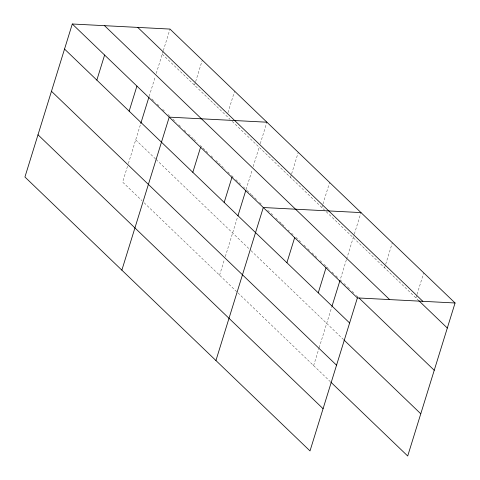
<?xml version="1.0" encoding="UTF-8"?>
<svg xmlns="http://www.w3.org/2000/svg" width="480" height="480" viewBox="0 0 480 480"><rect width="100%" height="100%" fill="white"/><g stroke="black" fill="none" stroke-linecap="round" stroke-linejoin="round"><path stroke-width="0.36" stroke-dasharray="2.4 1.8" d="M127.5 166.344L122.622 182.088L142.008 200.712M128.382 163.482L140.55 124.176M149.16 96.36L155.364 76.326M156.252 73.464L163.116 51.276M163.338 50.562L169.992 29.076M194.538 85.182L195.426 82.32M195.648 81.6L202.296 60.12M227.958 112.644L234.606 91.164M219.552 275.22L224.424 259.476M225.312 256.608L237.696 216.594M246.09 189.492L252.288 169.452M253.176 166.59L259.158 147.27M260.268 143.688L266.916 122.208M290.514 177.402L291.402 174.534M291.624 173.82L298.272 152.334M321.876 207.528L322.764 204.666M322.986 203.952L329.634 182.466M313.626 365.61L318.942 348.432M319.164 347.718L331.776 306.984M346.368 259.848L340.164 279.882L341.784 281.442M346.59 259.128L354.12 234.798M354.342 234.078L360.99 212.598M384.594 267.792L385.476 264.93M385.698 264.21L392.352 242.73M415.95 297.924L416.838 295.056M417.06 294.342L423.708 272.856M162.228 54.138L230.082 119.328M232.236 121.398L325.662 211.17M326.202 211.686L418.116 300M151.854 98.952L155.082 102.054M157.236 104.124L159.93 106.71M162.624 109.296L164.778 111.366M168.006 114.474L170.16 116.538M172.854 119.13L176.082 122.232M178.776 124.818L181.47 127.404M184.164 129.99L186.318 132.06M188.472 134.13L193.314 138.786M193.854 139.308L197.088 142.41M200.316 145.512L202.47 147.582M203.01 148.104L208.932 153.792M211.086 155.862L213.24 157.932M215.934 160.518L218.088 162.588M218.622 163.104L225.084 169.314M227.778 171.9L229.392 173.454M231.546 175.524L233.7 177.594M235.854 179.664L241.242 184.836M243.396 186.906L245.01 188.46M247.17 190.53L250.956 194.166M251.496 194.688L254.196 197.286M254.736 197.802L257.442 200.4M259.602 202.482L261.228 204.036M267.714 210.27L270.42 212.868M270.96 213.39L273.66 215.988M275.826 218.064L277.446 219.624M279.606 221.7L281.772 223.782M282.312 224.298L285.558 227.418M288.258 230.01L289.338 231.054M291.504 233.13L293.124 234.69M295.83 237.288L301.776 243M303.936 245.076L305.562 246.636M307.722 248.712L309.888 250.794M312.048 252.87L317.994 258.582M320.16 260.664L321.78 262.224M323.946 264.3L326.106 266.376M326.646 266.898L329.892 270.012M332.052 272.094L333.678 273.648M335.838 275.73L337.998 277.806M343.95 283.518L347.19 286.638M347.73 287.154L349.896 289.236M352.056 291.312L354.222 293.388M356.382 295.47L358.008 297.03M135.696 139.866L155.616 159.006M156.156 159.528L250.464 250.14M251.004 250.656L343.458 339.492M144.162 202.782L237.396 292.362M237.936 292.878L330.39 381.714"/><path stroke-width="0.72" d="M72.294 24L24.93 177.012L310.008 450.924L357.378 297.912L72.294 24L169.992 29.076L455.07 302.988L407.706 456L330.93 382.23M96.846 80.106L104.604 55.044M129.156 111.15L136.914 86.088M140.772 123.462L148.938 97.074M121.86 270.144L169.224 117.132L266.916 122.208M192.822 172.326L200.58 147.258M224.184 202.458L231.942 177.39M237.918 215.88L245.868 190.206M215.934 360.534L263.298 207.522L360.99 212.598M286.902 262.716L294.66 237.654M318.258 292.848L326.016 267.78M331.998 306.27L339.942 280.596M357.378 297.912L455.07 302.988M137.754 27.402L422.832 301.314M418.656 300.522L447.312 328.05M104.538 25.674L389.616 299.586M359.088 298.068L434.238 370.278M64.536 49.062L349.614 322.98M343.998 340.008L420.774 413.778M51.468 91.284L336.546 365.202M38.004 134.79L323.082 408.702"/></g></svg>
